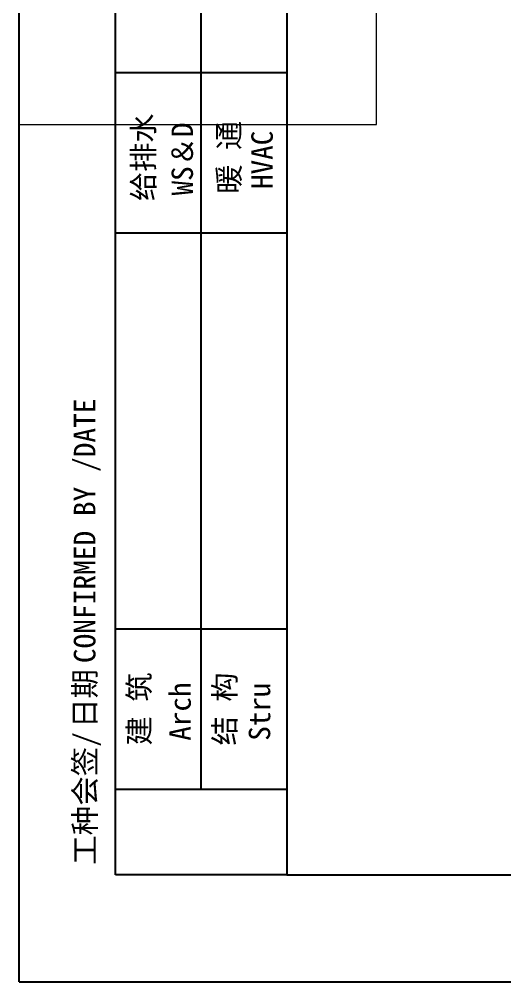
# Model space of a CAD drawing. Extents: x 217039 to 280039, y -2536 to 41961.
# Drawn here: x 217039 to 220436, y -2536 to 4204 of the extents above; entities that cross this region are included whole.
import ezdxf
from ezdxf.enums import TextEntityAlignment as Align

# ---------------------------------------------------------------- set-up
doc = ezdxf.new("R2010")
doc.units = 0
doc.header["$LTSCALE"] = 1000
doc.header["$MEASUREMENT"] = 0
doc.layers.add('A-View', color=4, linetype='Continuous', lineweight=0, plot=False)
doc.layers.add('tk', color=253, linetype='Continuous')
doc.styles.add('图签栏', font='SimSun.ttf')

# ---------------------------------------------------------------- blocks, each defined once
blk = doc.blocks.new('fasdf')
for p, q in [((342843.7, 689095.5), (342843.7, 733592.6)), ((344716.5, 732843.5), (344716.5, 689844.7)), ((343517.9, 689844.7), (343517.9, 702130)), ((344117.2, 690443.9), (344117.2, 702130)), ((343517.9, 695463), (344716.5, 695463)), ((343517.9, 694339.3), (344716.5, 694339.3)), ((343517.9, 691567.6), (344716.5, 691567.6)), ((343517.9, 690443.9), (344716.5, 690443.9)), ((344716.5, 689844.7), (343517.9, 689844.7)), ((344716.5, 689844.7), (405094.6, 689844.7)), ((342843.7, 689095.5), (405843.7, 689095.5))]:
    blk.add_line(p, q)
at = {"style": '图签栏'}
for s, p in [('给排水', (343709.8, 694869)), ('暖 通', (344309.1, 694869)), ('建 筑', (343679.4, 691005.8)), ('结 构', (344278.7, 691005.8))]:
    blk.add_text(s, height=149.82, rotation=90, dxfattribs=at).set_placement(p, align=Align.MIDDLE)
for s, height, p in [('WS＆D', 149.82, (344059.4, 694601.9)), ('HVAC', 149.82, (344617.8, 694647.1)), ('CONFIRMED BY /DATE', 151.335, (343376.9, 691326.8)), ('日期', 151.33, (343377.6, 690872.6)), ('Arch', 149.82, (344043.8, 690783.4)), ('Stru', 149.82, (344599.8, 690783.4)), ('工种会签/', 151.33, (343378.6, 689915.1))]:
    blk.add_text(s, height=height, rotation=90, dxfattribs=at).set_placement(p)

msp = doc.modelspace()

# ---------------------------------------------------------------- linework, layer by layer
at = {"layer": 'A-View', "color": 9}
msp.add_lwpolyline([(217039.1, 3465.7), (219539.1, 3465.7), (219539.1, 5965.7)], dxfattribs=at)

# ---------------------------------------------------------------- block references
at = {"layer": 'tk'}
msp.add_blockref('fasdf', (-125804.6, -691631.8), dxfattribs=at)

doc.saveas('drawing.dxf')
